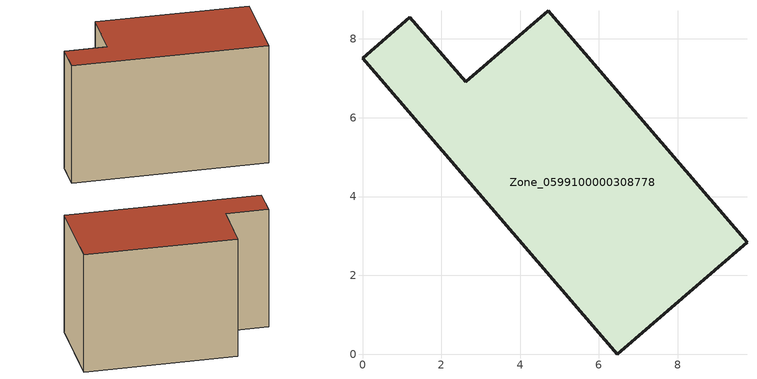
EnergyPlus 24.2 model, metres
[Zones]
Zone_0599100000308778
 floor ground (C_G): 6.47,0 0,7.5 1.2,8.55 2.62,6.92 4.71,8.71 9.76,2.85 z0
 wall outside (C_F): 6.47,0 9.76,2.85 4.71,8.71 2.62,6.92 1.2,8.55 0,7.5 6.47,0 z0:6.48
 roof outside (C_R): 0,7.5 6.47,0 9.76,2.85 4.71,8.71 2.62,6.92 1.2,8.55 z6.48
[BUILDING]
Pand.0599100000308778: North Axis=0; Terrain=City; Loads Convergence Tolerance Value=0.04; Temperature Convergence Tolerance Value=0.4; Solar Distribution=FullExterior; Maximum Number of Warmup Days=25; Minimum Number of Warmup Days=1
[Site:Location]
Rotterdam.The.Hague.AP_ZH_NLD Design_Conditions: Latitude=51.96; Longitude=4.45; Time Zone=1; Elevation=-4.5
[SITE:GROUNDTEMPERATURE:BUILDINGSURFACE]
18, 18, 18, 18, 18, 18, 18, 18, 18, 18, 18, 18
[MATERIAL] Thermal Absorptance=0.9; Solar Absorptance=0.7; Visible Absorptance=0.7
Name | Roughness | Thickness | Conductivity | Density | Specific Heat
G.TI.1946 | MediumSmooth | 0.15 | 1 | 540 | 1210
F.TI.1946 | Rough | 0.3 | 0.857143 | 1920 | 840
R.TI.1946 | MediumRough | 0.2 | 0.1 | 1500 | 1000
[CONSTRUCTION]
C_G: G.TI.1946
C_F: F.TI.1946
C_R: R.TI.1946
[ZONE]
Zone_0599100000308778: Type=1; Multiplier=1; Ceiling Height=Autocalculate; Volume=Autocalculate; Floor Area=autocalculate; Part of Total Floor Area=Yes
[ZONEINFILTRATION:DESIGNFLOWRATE]
Infil_Zone_0599100000308778: Zone or ZoneList or Space or SpaceList=Zone_0599100000308778; Schedule=AlwaysOn; Design Flow Rate Calculation Method=Flow/Area; Flow Rate per Floor Area=0.003; Constant Term Coefficient=1; Temperature Term Coefficient=0; Velocity Term Coefficient=0; Velocity Squared Term Coefficient=0
[HVACTEMPLATE:ZONE:IDEALLOADSAIRSYSTEM]
Zone_0599100000308778: Maximum Heating Supply Air Temperature=50; Minimum Cooling Supply Air Temperature=13; Maximum Heating Supply Air Humidity Ratio=0.0156; Minimum Cooling Supply Air Humidity Ratio=0.0077; Heating Limit=NoLimit; Cooling Limit=NoLimit; Dehumidification Control Type=ConstantSensibleHeatRatio; Cooling Sensible Heat Ratio=0.7; Dehumidification Setpoint=60; Humidification Control Type=None; Humidification Setpoint=30; Outdoor Air Method=None; Outdoor Air Flow Rate per Person=0.00944; Outdoor Air Flow Rate per Zone Floor Area=0; Outdoor Air Flow Rate per Zone=0; Demand Controlled Ventilation Type=None; Outdoor Air Economizer Type=NoEconomizer; Heat Recovery Type=None; Sensible Heat Recovery Effectiveness=0.7; Latent Heat Recovery Effectiveness=0.65
[ZONECONTROL:THERMOSTAT]
ThermostatControl_Zone_0599100000308778: Zone or ZoneList=Zone_0599100000308778; Control Type Schedule=DualSetpointControlType; Control 1=Thermostat_Zone_0599100000308778; Temperature Difference Between Cutout And Setpoint=0
[THERMOSTATSETPOINT:DUALSETPOINT]
Thermostat_Zone_0599100000308778: Heating Setpoint Temperature Schedule=HeatingSetpoint_Zone_0599100000308778; Cooling Setpoint Temperature Schedule=CoolingSetpoint_Zone_0599100000308778
[SCHEDULE:COMPACT]
HeatingSetpoint_Zone_0599100000308778: Through: 12/31, For: AllDays, Until: 24:00, 21
CoolingSetpoint_Zone_0599100000308778: Through: 12/31, For: AllDays, Until: 24:00, 24
DualSetpointControlType: Through: 12/31, For: AllDays, Until: 24:00, 4
AlwaysOn: Through: 12/31, For: AllDays, Until: 24:00, 1
